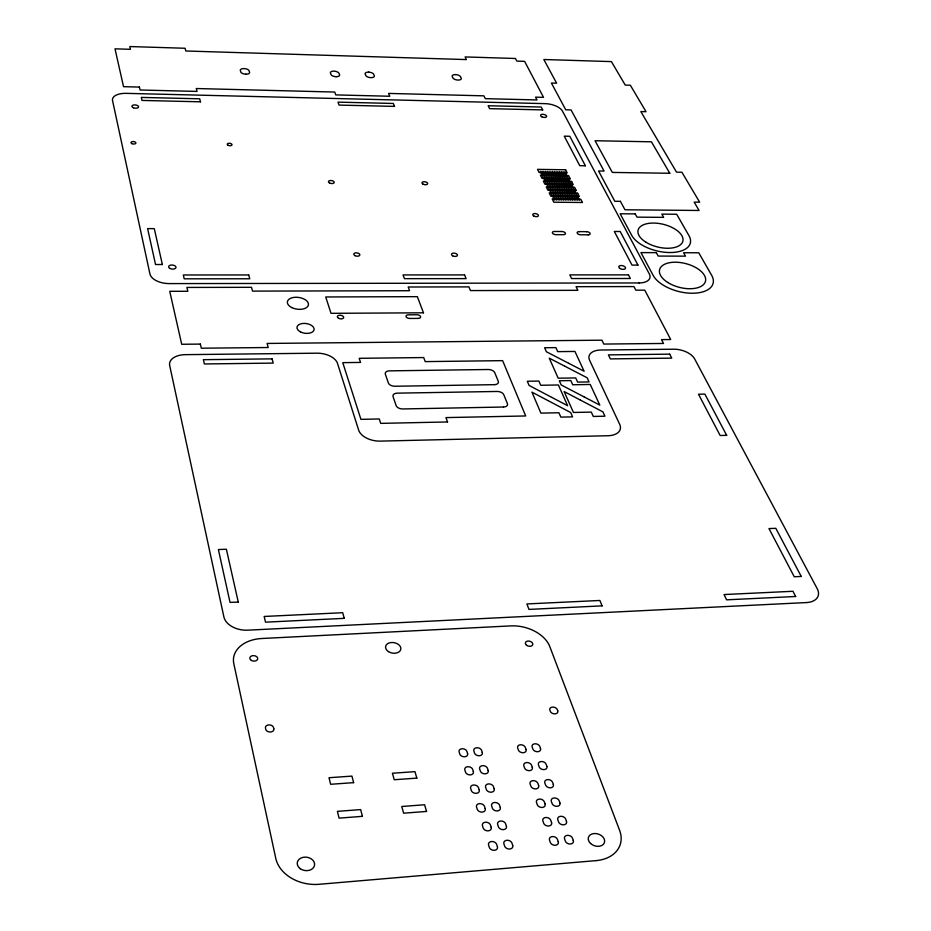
<?xml version="1.0" encoding="UTF-8"?>
<svg xmlns="http://www.w3.org/2000/svg" width="931" height="931" viewBox="0 0 931 931"><rect width="100%" height="100%" fill="white"/><g stroke="black" fill="none" stroke-linecap="round" stroke-linejoin="round"><path stroke-width="1.4" d="M588.124 234.833L588.252 234.833A2.909 1.49 12.6 0 0 590.01 233.192A2.909 1.49 12.6 0 0 586.379 231.668M579.21 231.621L586.646 231.668M588.252 234.833L580.804 234.798A2.909 1.49 12.5 0 1 577.243 233.157A2.909 1.49 12.5 0 1 579.35 231.621M568.585 363.23L546.404 351.767L544.612 347.74L555.9 347.624L557.716 351.639L574.939 351.441L584.121 371.26L568.76 363.323M564.791 366.197L549.255 358.156L558.193 378.207L575.719 377.939L577.627 382.106L589.067 381.931L587.135 377.777L564.977 366.29M583.888 396.792L561.195 384.945L559.322 380.756L570.819 380.57L572.705 384.759L590.242 384.468L599.797 405.09L584.074 396.885M580.06 399.911L564.151 391.59L573.461 412.468L591.313 412.107L593.291 416.436L604.941 416.204L602.939 411.874L580.246 400.004M551.757 397.362L529.099 385.457L527.307 381.245L538.898 381.07L540.725 385.271L558.414 384.98L567.619 405.707L551.932 397.456M547.824 400.505L531.95 392.137L540.899 413.12L558.926 412.759L560.823 417.111L572.588 416.867L570.656 412.526L548.01 400.598M564.826 171.641L579.548 200.351M563.069 171.618L577.767 200.328M561.323 171.595L575.986 200.305M559.566 171.572L574.206 200.293M557.82 171.537L572.425 200.27M556.063 171.513L570.633 200.246M554.306 171.49L568.853 200.235M552.548 171.467L567.06 200.212M550.791 171.444L565.28 200.2M549.034 171.409L563.488 200.177M547.277 171.385L561.707 200.153M545.519 171.362L559.915 200.142M543.762 171.339L558.123 200.118M542.005 171.304L556.331 200.095M540.236 171.281L554.539 200.084M596.143 860.616L319.077 884.299A37.147 28.477 8.4 0 1 275.774 858.359L233.809 663.663A33.9 23.531 6.8 0 1 261.844 638.503L510.758 625.9A32.62 21.972 13.8 0 1 549.802 646.614L619.627 830.382A35.878 26.231 18 0 1 596.143 860.616M362.415 816.347L339.082 818.128L337.394 811.355L360.658 809.598L362.415 816.347M426.549 811.436L403.635 813.194L401.761 806.49L424.606 804.768L426.549 811.436M353.629 782.645L330.633 784.286L329.004 777.722L351.93 776.105L353.629 782.645M416.832 778.118L394.244 779.736L392.416 773.242L414.947 771.648L416.832 778.118M344.272 618.347L265.51 622.164L264.16 616.462L342.701 612.714L344.272 618.347M602.101 605.86L528.959 609.409L526.899 603.94L599.855 600.472L602.101 605.86M795.656 596.492L726.611 599.832L724.062 594.56L792.944 591.278L795.656 596.492M806.572 602.555L247.739 630.171A20.889 14.14 6.3 0 1 223.871 616.846L169.686 365.534A18.236 10.625 5.8 0 1 185.327 354.653L316.994 353.186A17.782 10.311 8.3 0 1 337.511 363.416L358.656 430.122A18.376 11.067 9.5 0 0 380.267 441.119L608.094 435.731A17.794 10.369 13.9 0 0 619.709 424.373L589.591 360.239A17.037 9.519 13.5 0 1 600.832 350.021L673.823 349.206A16.898 9.298 14.7 0 1 694.642 358.912L817.232 588.718A19.446 11.94 19.1 0 1 806.572 602.555M238.255 602.043L230.038 602.415L218.389 549.546L226.384 549.243L238.255 602.043M801.242 576.452L794.259 576.766L768.971 528.575L775.802 528.319L801.242 576.452M726.68 435.347L720.152 435.499L698.494 394.22L704.883 394.104L726.68 435.347M447.543 421.952L380.709 423.372L379.254 418.962L360.925 419.346L342.771 362.648L360.541 362.427L359.18 358.319L423.71 357.551L425.211 361.612L502.624 360.646L525.689 415.959L445.937 417.6L447.543 421.952M503.496 407.022L402.762 408.953A5.598 3.317 10 0 1 396.152 405.648L393.057 396.606A5.574 3.282 9.9 0 1 397.281 393.15L497.177 391.462A5.493 3.189 11.8 0 1 503.764 394.686L507.395 403.565A5.516 3.224 11.9 0 1 503.496 407.022M494.408 384.654L394.884 386.249A5.528 3.224 9.8 0 1 388.378 383.002L385.353 374.204A5.505 3.189 9.7 0 1 389.554 370.852L488.251 369.502A5.423 3.107 11.5 0 1 494.745 372.656L498.283 381.303A5.446 3.142 11.6 0 1 494.408 384.654M272.05 358.866L203.365 359.68L204.378 363.951L273.237 363.102L272.05 358.866M669.668 354.152L608.397 354.874L610.34 358.9L671.74 358.132L669.668 354.152M200.351 344.086L181.696 344.272L169.745 291.31L187.829 291.263L186.922 287.435L251.498 287.307L252.557 291.112L409.593 290.728L408.197 287.004L468.921 286.888L470.458 290.577L577.837 290.321L576.08 286.69L633.964 286.573L635.838 290.169L644.776 290.158L670.704 339.524L661.522 339.617L663.512 343.458L603.788 344.063L601.915 340.187L267.104 343.446L268.233 347.519L201.329 348.206L200.351 344.086M418.194 318.402L409.815 318.46A3.165 1.757 9.9 0 1 406.091 316.656A3.165 1.757 9.9 0 1 408.465 314.818L416.832 314.771A3.154 1.757 10.1 0 1 420.556 316.575A3.154 1.757 10.1 0 1 418.194 318.402M423.477 312.804L331.017 313.328L325.734 296.966L417.344 296.663L423.477 312.804M639.108 282.954L169.233 283.594A17.27 9.473 5.7 0 1 149.938 273.958L112.535 100.536A15.431 7.471 5.9 0 1 126.139 93.356L545.159 103.644A14.314 6.738 11.6 0 1 562.464 111.126L649.314 273.935A15.99 8.379 13.5 0 1 639.108 282.954M248.705 274.959L183.314 274.971L184.222 278.823L249.764 278.776L248.705 274.959M464.557 274.924L403.042 274.936L404.438 278.66L466.094 278.625L464.557 274.924M628.46 274.889L569.807 274.901L571.564 278.544L630.345 278.497L628.46 274.889M162.355 264.52L155.535 264.509L147.61 228.607L154.29 228.642L162.355 264.52M637.968 265.114L631.998 265.102L614.332 231.47L620.186 231.505L637.968 265.114M656.332 252.65L640.959 252.604L653.143 275.367A31.573 16.397 14.2 0 0 692.315 293.242A31.573 16.397 14.2 0 0 711.68 275.355L698.762 252.79L683.575 252.743L685.495 256.153L658.205 256.072L656.332 252.65M561.812 231.516L554.457 231.47A2.921 1.501 12.1 0 0 552.467 233.041A2.921 1.501 12.1 0 0 556.005 234.659L563.371 234.693A2.909 1.501 12.2 0 0 565.35 233.122A2.909 1.501 12.2 0 0 561.812 231.516M635.198 213.897L620.162 213.769L631.742 235.392A30.735 15.594 13.7 0 0 669.773 252.534A30.735 15.594 13.7 0 0 688.987 235.706L676.697 214.258L661.836 214.13L663.663 217.365L636.979 217.144L635.198 213.897M620.418 201.34L614.809 201.282L598.563 170.99L604.068 171.071L571.052 109.928L565.745 109.8L551.408 83.057L556.622 83.196L543.832 59.514L611.411 61.609L625.248 85.093L630.345 85.233L646.033 111.708L640.842 111.58L676.511 172.154L681.899 172.235L699.647 202.178L694.165 202.12L699.088 210.476L624.98 209.778L620.418 201.34M582.422 202.493L553.805 202.202L552.176 198.908L580.735 199.211L582.422 202.493M576.266 190.529L547.847 190.192L546.253 186.945L574.613 187.306L576.266 190.529M577.662 193.229L549.197 192.903L550.815 196.162L579.338 196.488L577.662 193.229M570.214 178.752L541.993 178.368L540.422 175.179L568.585 175.587L570.214 178.752M571.587 181.417L543.32 181.033L544.914 184.245L573.228 184.617L571.587 181.417M565.606 169.791L537.536 169.361L539.107 172.526L567.223 172.933L565.606 169.791M669.796 173.271L612.319 172.421L595.049 140.732L651.432 141.815L669.796 173.271M585.39 165.776L579.769 165.683L564.256 136.159L569.784 136.263L585.39 165.776M200.514 101.816L142.001 100.432L141.279 97.406L199.676 98.814L200.514 101.816M394.511 106.402L339.093 105.087L337.976 102.131L393.301 103.469L394.511 106.402M542.692 109.905L489.578 108.648L488.181 105.75L541.202 107.03L542.692 109.905M139.406 87.072L123.544 86.676L115.002 48.831L130.445 49.308L129.793 46.55L185.06 48.261L185.828 50.996L466.408 59.584L465.128 56.931L515.471 58.49L516.845 61.12L524.619 61.365L543.529 97.359L535.569 97.161L537.012 99.943L485.272 98.651L483.922 95.846L388.588 93.414L389.775 96.254L335.8 94.904L334.718 92.053L196.255 88.526L197.058 91.424L140.092 90.004L139.406 87.072M557.727 710.818L557.308 709.69A3.933 2.723 15.3 0 0 552.548 707.106A3.933 2.723 15.3 0 0 549.872 710.155L550.279 711.284A3.933 2.723 15.3 0 0 555.051 713.868A3.933 2.723 15.3 0 0 557.727 710.818M540.504 748.512L539.782 746.464A4.027 2.84 15.3 0 0 534.929 743.799A4.027 2.84 15.3 0 0 532.16 746.976L532.881 749.036A4.027 2.851 15.3 0 0 537.734 751.713A4.027 2.851 15.3 0 0 540.504 748.512M546.858 766.329L546.113 764.246A4.061 2.898 15.7 0 0 541.225 761.535A4.061 2.898 15.7 0 0 538.432 764.793L539.177 766.876A4.061 2.898 15.7 0 0 544.076 769.6A4.061 2.898 15.7 0 0 546.858 766.329M553.328 784.461L552.572 782.343A4.096 2.944 16.1 0 0 547.626 779.596A4.096 2.944 16.1 0 0 544.821 782.901L545.578 785.031A4.096 2.944 16.1 0 0 550.535 787.789A4.096 2.944 16.1 0 0 553.328 784.461M559.903 802.918L559.135 800.753A4.131 2.991 16.6 0 0 554.143 797.972A4.131 2.991 16.6 0 0 551.327 801.347L552.095 803.511A4.143 3.002 16.6 0 0 557.099 806.316A4.143 3.002 16.6 0 0 559.903 802.918M566.479 821.34L565.687 819.14A4.166 3.049 17 0 0 560.648 816.312A4.166 3.049 17 0 0 557.82 819.769L558.6 821.968A4.178 3.049 17.1 0 0 563.662 824.808A4.178 3.049 17.1 0 0 566.479 821.34M573.287 840.46L572.495 838.214A4.213 3.096 17.5 0 0 567.398 835.351A4.213 3.096 17.5 0 0 564.558 838.866L565.35 841.112A4.213 3.107 17.6 0 0 570.459 843.998A4.213 3.107 17.6 0 0 573.287 840.46M526.05 749.502L525.328 747.453A4.027 2.863 14.9 0 0 520.476 744.777A4.027 2.863 14.9 0 0 517.671 747.965L518.381 750.025A4.027 2.863 14.9 0 0 523.234 752.713A4.027 2.863 14.9 0 0 526.05 749.502M532.288 767.365L531.554 765.27A4.061 2.909 15.3 0 0 526.655 762.57A4.061 2.909 15.3 0 0 523.839 765.817L524.56 767.924A4.073 2.909 15.3 0 0 529.46 770.647A4.073 2.909 15.3 0 0 532.288 767.365M538.63 785.543L537.885 783.413A4.096 2.956 15.7 0 0 532.951 780.667A4.096 2.956 15.7 0 0 530.111 783.995L530.856 786.125A4.108 2.968 15.7 0 0 535.802 788.883A4.108 2.968 15.7 0 0 538.63 785.543M545.101 804.047L544.344 801.882A4.143 3.014 16.1 0 0 539.352 799.089A4.143 3.014 16.1 0 0 536.5 802.475L537.245 804.652A4.143 3.014 16.2 0 0 542.249 807.456A4.143 3.014 16.2 0 0 545.101 804.047M551.548 822.527L550.78 820.327A4.178 3.061 16.6 0 0 545.741 817.488A4.178 3.061 16.6 0 0 542.878 820.944L543.646 823.155A4.178 3.061 16.6 0 0 548.696 826.006A4.178 3.061 16.6 0 0 551.548 822.527M558.251 841.694L557.46 839.448A4.213 3.119 17.1 0 0 552.362 836.573A4.213 3.119 17.1 0 0 549.499 840.099L550.279 842.346A4.224 3.119 17.2 0 0 555.376 845.243A4.224 3.119 17.2 0 0 558.251 841.694M482.281 752.504L481.606 750.433A4.05 2.898 13.6 0 0 476.765 747.744A4.05 2.898 13.6 0 0 473.856 750.968L474.531 753.039A4.05 2.898 13.6 0 0 479.372 755.739A4.05 2.898 13.6 0 0 482.281 752.504M488.181 770.507L487.495 768.401A4.085 2.944 13.9 0 0 482.607 765.666A4.085 2.944 13.9 0 0 479.674 768.959L480.361 771.066A4.085 2.956 14 0 0 485.26 773.812A4.085 2.956 14 0 0 488.181 770.507M494.186 788.836L493.477 786.683A4.12 3.002 14.3 0 0 488.542 783.914A4.12 3.002 14.3 0 0 485.598 787.265L486.296 789.418A4.131 3.002 14.4 0 0 491.242 792.2A4.131 3.002 14.4 0 0 494.186 788.836M500.284 807.48L499.575 805.303A4.155 3.049 14.7 0 0 494.594 802.487A4.155 3.049 14.7 0 0 491.638 805.909L492.336 808.096A4.166 3.061 14.8 0 0 497.329 810.924A4.166 3.061 14.8 0 0 500.284 807.48M506.394 826.111L505.661 823.888A4.201 3.107 15.2 0 0 500.622 821.037A4.201 3.107 15.2 0 0 497.654 824.529L498.376 826.751A4.201 3.107 15.2 0 0 503.427 829.626A4.201 3.107 15.2 0 0 506.394 826.111M512.713 845.441L511.98 843.172A4.236 3.165 15.7 0 0 506.895 840.274A4.236 3.165 15.7 0 0 503.904 843.835L504.637 846.104A4.248 3.165 15.7 0 0 509.734 849.014A4.248 3.165 15.7 0 0 512.713 845.441M467.583 753.516L466.908 751.433A4.061 2.909 13.1 0 0 462.079 748.745A4.061 2.909 13.1 0 0 459.123 751.969L459.786 754.052A4.061 2.921 13.2 0 0 464.627 756.763A4.061 2.921 13.2 0 0 467.583 753.516M473.355 771.566L472.68 769.448A4.096 2.956 13.5 0 0 467.793 766.713A4.096 2.956 13.5 0 0 464.837 770.007L465.5 772.125A4.096 2.968 13.5 0 0 470.388 774.871A4.096 2.968 13.5 0 0 473.355 771.566M479.232 789.942L478.546 787.789A4.131 3.014 13.9 0 0 473.611 785.008A4.131 3.014 13.9 0 0 470.644 788.371L471.319 790.524A4.131 3.014 13.9 0 0 476.265 793.317A4.131 3.014 13.9 0 0 479.232 789.942M485.226 808.643L484.527 806.444A4.166 3.061 14.3 0 0 479.535 803.628A4.166 3.061 14.3 0 0 476.544 807.061L477.242 809.248A4.178 3.072 14.3 0 0 482.235 812.088A4.178 3.072 14.3 0 0 485.226 808.643M491.207 827.322L490.486 825.087A4.201 3.119 14.7 0 0 485.458 822.224A4.201 3.119 14.7 0 0 482.456 825.727L483.154 827.962A4.213 3.13 14.7 0 0 488.193 830.836A4.213 3.13 14.7 0 0 491.207 827.322M497.41 846.698L496.677 844.429A4.248 3.177 15.1 0 0 491.603 841.519A4.248 3.177 15.1 0 0 488.577 845.092L489.299 847.373A4.248 3.177 15.2 0 0 494.384 850.294A4.248 3.177 15.2 0 0 497.41 846.698M273.807 728.787L273.539 727.611A4.096 2.944 6.8 0 0 268.838 724.912A4.096 2.944 6.8 0 0 265.475 728.112L265.742 729.299A4.108 2.956 6.8 0 0 270.444 732.01A4.108 2.956 6.8 0 0 273.807 728.787M590.533 843.451A8.414 6.156 18.4 0 0 604.347 842.811A8.414 6.156 18.4 0 0 594.444 833.513A8.414 6.156 18.4 0 0 590.533 843.451M300.317 868.728A8.728 6.726 8.1 0 0 314.48 865.551A8.728 6.726 8.1 0 0 302.947 857.37A8.728 6.726 8.1 0 0 300.317 868.728M388.471 651.607A7.727 5.283 10.4 0 0 400.796 649.361A7.727 5.283 10.4 0 0 390.357 642.646A7.727 5.283 10.4 0 0 388.471 651.607M526.515 645.218A3.805 2.549 14 0 0 532.718 644.764A3.805 2.549 14 0 0 528.017 641.052A3.805 2.549 14 0 0 526.515 645.218M251.393 660.428A3.968 2.746 6.4 0 0 257.701 658.939A3.968 2.746 6.4 0 0 252.243 655.738A3.968 2.746 6.4 0 0 251.393 660.428M667.771 282.477A23.671 12.301 14.2 0 0 705.349 281.721A23.671 12.301 14.2 0 0 674.463 262.216A23.671 12.301 14.2 0 0 667.771 282.477M645.928 242.2A23.054 11.696 13.7 0 0 682.691 241.699A23.054 11.696 13.7 0 0 652.794 223.056A23.054 11.696 13.7 0 0 645.928 242.2M245.842 74.212A4.562 2.153 7.6 0 0 249.24 71.512A4.55 2.141 7.6 0 0 244.062 68.58A4.55 2.141 7.6 0 0 240.652 71.268A4.562 2.153 7.6 0 0 245.842 74.212M368.618 72.118A4.446 2.083 9.2 0 0 365.592 74.771A4.457 2.083 9.2 0 0 370.875 77.669A4.457 2.083 9.2 0 0 373.89 75.004A4.446 2.083 9.2 0 0 368.618 72.118M336.056 76.703A4.48 2.106 8.8 0 0 339.175 74.038A4.48 2.106 8.8 0 0 333.926 71.128A4.48 2.106 8.8 0 0 330.808 73.793A4.48 2.106 8.8 0 0 336.056 76.703M455.434 74.585A4.387 2.037 10.4 0 0 452.675 77.215A4.387 2.037 10.4 0 0 458.005 80.078A4.387 2.037 10.4 0 0 460.764 77.436A4.387 2.037 10.4 0 0 455.434 74.585M132.027 143.677A2.467 1.234 5.8 0 0 135.891 143.083A2.467 1.234 5.8 0 0 132.446 141.582A2.467 1.234 5.8 0 0 132.027 143.677M228.176 145.317A2.409 1.21 7.2 0 0 232.017 144.875A2.409 1.21 7.2 0 0 228.712 143.293A2.409 1.21 7.2 0 0 228.176 145.317M452.699 255.827A3.002 1.594 10.6 0 0 457.435 255.362A3.002 1.594 10.6 0 0 453.316 253.127A3.002 1.594 10.6 0 0 452.699 255.827M423.046 184.14A2.874 1.455 10 0 0 427.632 183.814A2.874 1.455 10 0 0 423.791 181.72A2.874 1.455 10 0 0 423.046 184.14M329.667 183.07A2.921 1.49 8.6 0 0 334.217 182.488A2.921 1.49 8.6 0 0 330.121 180.533A2.921 1.49 8.6 0 0 329.667 183.07M355.083 255.676A3.061 1.641 9 0 0 359.843 254.989A3.061 1.641 9 0 0 355.537 252.871A3.061 1.641 9 0 0 355.083 255.676M533.905 216.062A2.886 1.478 11.8 0 0 538.421 215.701A2.886 1.478 11.8 0 0 534.452 213.56A2.886 1.478 11.8 0 0 533.905 216.062M338.675 318.344A3.2 1.792 8.7 0 0 343.667 317.552A3.2 1.792 8.7 0 0 339.187 315.283A3.2 1.792 8.7 0 0 338.675 318.344M291.682 307.533A10.637 5.935 8 0 0 308.405 304.937A10.637 5.935 8 0 0 293.626 297.431A10.637 5.935 8 0 0 291.682 307.533M300.504 331.901A8.635 4.899 8.1 0 0 314.073 329.725A8.635 4.899 8.1 0 0 302.051 323.557A8.635 4.899 8.1 0 0 300.504 331.901M133.389 107.775A3.352 1.629 5.9 0 0 138.591 106.937A3.352 1.629 5.9 0 0 133.773 104.982A3.352 1.629 5.9 0 0 133.389 107.775M169.989 268.477A3.724 2.037 5.9 0 0 175.971 267.616A3.724 2.037 5.9 0 0 170.943 265.056A3.724 2.037 5.9 0 0 169.989 268.477M619.988 268.489A3.456 1.804 13.3 0 0 625.504 268.337A3.456 1.804 13.3 0 0 621.012 265.521A3.456 1.804 13.3 0 0 619.988 268.489M541.795 116.794A3.119 1.478 11.6 0 0 546.648 116.515A3.119 1.478 11.6 0 0 542.354 114.304A3.119 1.478 11.6 0 0 541.795 116.794"/></g></svg>
